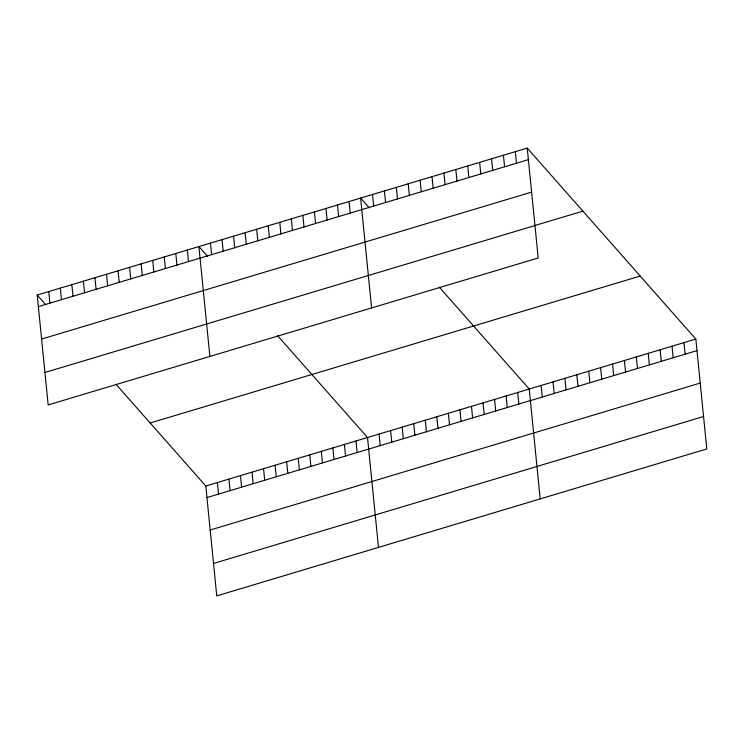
<?xml version="1.0" encoding="UTF-8"?>
<svg xmlns="http://www.w3.org/2000/svg" width="744" height="744" viewBox="0 0 744 744"><rect width="100%" height="100%" fill="white"/><g stroke="black" fill="none" stroke-linecap="round" stroke-linejoin="round"><path stroke-width="1.12" d="M527.236 148.103L538.2 257.991L48.165 404.931L37.2 295.052L527.236 148.103L695.835 339.069L706.8 448.948L216.764 595.898L205.8 486.009L115.915 384.211M38.353 306.612L528.389 159.662M41.59 339.05L531.625 192.11M44.928 372.484L534.964 225.544M535.271 225.395L582.868 211.129M150.167 422.992L640.193 276.052M205.8 486.009L695.835 339.069M206.953 497.569L696.989 350.619M210.189 530.016L700.225 383.067M213.528 563.45L703.564 416.501M369.294 207.892L360.617 198.071L371.591 307.951M439.341 287.221L529.226 389.028L540.191 498.908M207.585 256.382L198.908 246.562L209.882 356.441M277.624 335.711L367.508 437.519L378.482 547.398M37.2 295.052L45.868 304.873M683.931 342.64L685.085 354.191M672.027 346.202L673.181 357.762M660.133 349.773L661.286 361.333M648.229 353.344L649.382 364.895M636.325 356.906L637.478 368.466M624.43 360.477L625.583 372.037M612.526 364.048L613.679 375.599M600.622 367.62L601.775 379.17M588.727 371.182L589.88 382.742M576.823 374.753L577.976 386.313M564.929 378.324L566.082 389.875M553.024 381.895L554.178 393.446M541.121 385.457L542.274 397.017M515.332 151.674L516.485 163.234M503.428 155.245L504.581 166.796M517.675 392.488L518.828 404.048M491.533 158.816L492.686 170.367M506.125 395.957L507.278 407.507M479.629 162.378L480.782 173.938M494.574 399.416L495.727 410.976M467.725 165.949L468.878 177.509M483.014 402.885L484.177 414.436M455.83 169.52L456.983 181.071M471.464 406.345L472.617 417.905M443.926 173.092L445.079 184.642M459.913 409.814L461.066 421.364M432.022 176.654L433.175 188.213M448.362 413.273L449.516 424.833M420.127 180.225L421.281 191.785M436.812 416.742L437.965 428.293M408.224 183.796L409.377 195.347M425.261 420.202L426.414 431.762M396.32 187.358L397.473 198.918M413.711 423.662L414.864 435.221M384.425 190.929L385.578 202.489M402.16 427.13L403.313 438.681M372.521 194.5L373.674 206.051M390.609 430.59L391.763 442.15M379.059 434.059L380.212 445.61M349.066 201.531L350.219 213.091M337.516 205L338.669 216.55M355.958 440.987L357.111 452.538M325.965 208.46L327.118 220.019M344.407 444.447L345.56 456.007M314.414 211.919L315.568 223.479M332.856 447.916L334.01 459.467M302.864 215.388L304.017 226.939M321.306 451.376L322.459 462.926M291.313 218.848L292.466 230.407M309.755 454.835L310.908 466.395M279.763 222.317L280.916 233.867M298.204 458.304L299.358 469.855M268.212 225.776L269.365 237.336M286.654 461.764L287.807 473.324M256.661 229.245L257.815 240.796M275.103 465.233L276.257 476.783M245.111 232.705L246.264 244.264M263.553 468.692L264.706 480.252M233.56 236.164L234.713 247.724M252.002 472.161L253.155 483.712M222.01 239.633L223.163 251.184M240.452 475.621L241.605 487.181M210.459 243.093L211.612 254.653M228.901 479.08L230.054 490.64M217.35 482.549L218.504 494.1M187.358 250.021L188.511 261.581M175.807 253.49L176.96 265.041M164.257 256.95L165.41 268.51M152.706 260.419L153.859 271.969M141.155 263.878L142.309 275.438M129.605 267.338L130.758 278.898M118.054 270.807L119.207 282.357M106.504 274.266L107.657 285.826M94.953 277.735L96.106 289.286M83.402 281.195L84.556 292.755M71.852 284.664L73.005 296.214M60.301 288.123L61.454 299.683M48.751 291.592L49.904 303.143"/></g></svg>
